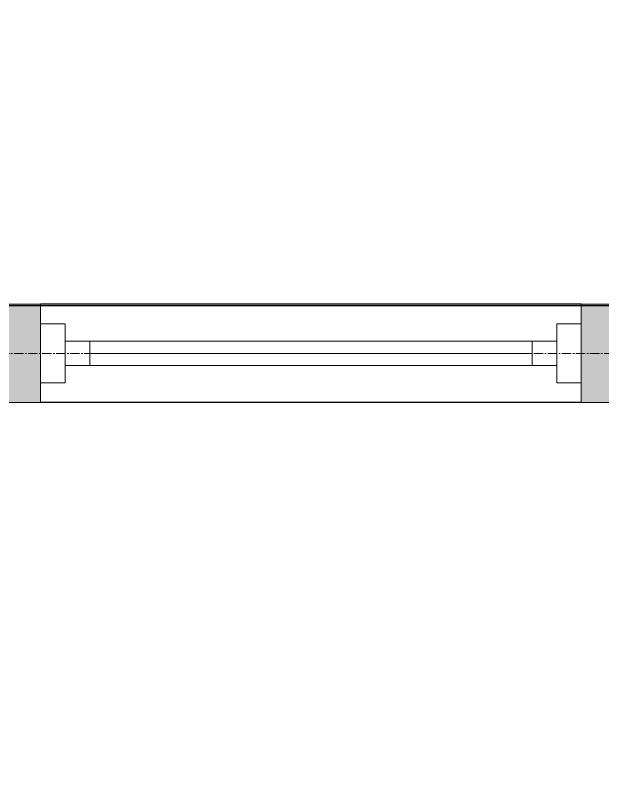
# Model space of a CAD drawing. Header units: millimetres. Extents: x -231292 to 573618, y -153144 to 564035.
# Drawn here: x 9532 to 10727, y -74720 to -73158 of the extents above; entities that cross this region are included whole.
import ezdxf

# ---------------------------------------------------------------- set-up
doc = ezdxf.new("R2010")
doc.units = ezdxf.units.MM
doc.linetypes.add('CENTER2', pattern=[28.575, 19.05, -3.175, 3.175, -3.175])
doc.layers.get('0').update_dxf_attribs({"color": 250})
for name, color, linetype, lineweight in [('АР_Окна', 250, 'Continuous', 5), ('АР_Стены ПЕНОблок', 250, 'Continuous', 20), ('АР_Штриховка', 250, 'Continuous', 0), ('РД_Оси_100', 250, 'Continuous', 0), ('РД_проем_инж перемыч_фахверк', 250, 'Continuous', 18)]:
    doc.layers.add(name, color=color, linetype=linetype, lineweight=lineweight)
doc.layers.add('РД_Витраж_вн', color=250, linetype='Continuous')
doc.layers.add('РД_Проем', color=250, linetype='Continuous', lineweight=0, plot=False)

# ---------------------------------------------------------------- blocks, each defined once
blk = doc.blocks.new('оси_рен')
at = {"layer": 'РД_Оси_100', "color": 251, "linetype": 'CENTER2', "true_color": 0x636466}
blk.add_line((1189697.958, 210913.25), (1241712.916, 210913.25), dxfattribs=at)

msp = doc.modelspace()

# ---------------------------------------------------------------- hatches: boundary and pattern name
at = {"layer": 'АР_Штриховка', "linetype": 'Continuous', "lineweight": 0, "true_color": 0x000000}
h = msp.add_hatch(dxfattribs=at)
h.set_pattern_fill('AR-CONC', color=18, angle=-315, style=0)
h.set_pattern_definition([(95, (8883.46, -162345.28), (140.09465, 117.55338), [19.05, -209.55]), (40, (8883.46, -162345.28), (-160.01845, 110.17673), [15.24, -167.6406]), (145.45144, (8895.13, -162335.49), (-19.9238, 227.7301), [16.19, -178.09024]), (91.1842, (8847.54, -162309.36), (221.41024, 161.9534), [28.575, -314.325]), (141.63556, (8866, -162295.87), (-7.0866, 342.8268), [24.285, -267.1356]), (36.18415, (8847.54, -162309.36), (-7.0866, 342.8268), [22.86, -251.4597]), (66, (8874.48, -162300.38), (179.51998, 34.89515), [19.05, -209.55]), (11, (8874.48, -162300.38), (-86.53993, 173.9412), [15.24, -167.64]), (116.45145, (8889.44, -162297.47), (92.98005, 208.83634), [16.19, -178.08994]), (82.5, (8883.46, -162345.28), (-57.60547, 61.973414), [0, -165.608, 0, -170.18, 0, -168.275]), (52.5, (8883.46, -162345.28), (-23.58973, 118.087), [0, -97.028, 0, -161.798, 0, -64.135]), (12.5, (8843.406, -162385.335), (99.927863, 91.826196), [0, -63.5, 0, -198.12, 0, -262.89]), (2.5, (8825.45, -162403.3), (86.7639, 122.7224), [0, -82.55, 0, -131.572, 0, -186.69])])
h.paths.add_polyline_path([(9283.458, -73745.283), (9283.458, -73945.283), (9583.302, -73945.283), (9583.302, -73745.283)], flags=0)
h.paths.add_polyline_path([(10683.302, -73745.283), (10683.302, -73945.283), (14983.458, -73945.283), (14983.458, -73745.283)], flags=0)

# ---------------------------------------------------------------- linework, layer by layer
at = {"lineweight": -3}
msp.add_lwpolyline([(26983.452, -76195.283), (26983.452, -76195.324), (22503.452, -76468.567), (22503.452, -73648.567), (21283.452, -73648.567), (21283.452, -73748.567), (8983.452, -73748.567), (8983.452, -71548.567), (36563.452, -71548.567), (36563.452, -74948.567), (36283.452, -74948.567), (36283.452, -76198.567)], dxfattribs=at)
at = {"layer": 'АР_Окна', "color": 18, "linetype": 'Continuous', "lineweight": 5, "true_color": 0x000000}
for p, q in [((9583.302, -73745.283), (10683.302, -73745.283)), ((9683.302, -73820.283), (9683.302, -73870.283)), ((10583.302, -73820.283), (10583.302, -73870.283)), ((9683.302, -73845.283), (10583.302, -73845.283)), ((9583.302, -73945.283), (10683.302, -73945.283))]:
    msp.add_line(p, q, dxfattribs=at)
for points in [[(9633.302, -73905.283), (9583.302, -73905.283), (9583.302, -73785.283), (9633.302, -73785.283)], [(10633.302, -73905.283), (10683.302, -73905.283), (10683.302, -73785.283), (10633.302, -73785.283)], [(9633.302, -73820.283), (9633.302, -73870.283), (10633.302, -73870.283), (10633.302, -73820.283)]]:
    msp.add_lwpolyline(points, close=True, dxfattribs=at)
at = {"layer": 'АР_Стены ПЕНОблок', "color": 18, "linetype": 'Continuous', "lineweight": 20, "true_color": 0x000000}
for p, q in [((9583.302, -73745.283), (9283.458, -73745.283)), ((9583.302, -73945.283), (9583.302, -73745.283)), ((10683.302, -73745.283), (10683.302, -73945.283)), ((14983.458, -73745.283), (10683.302, -73745.283)), ((9283.458, -73945.283), (9583.302, -73945.283)), ((10683.302, -73945.283), (14983.458, -73945.283))]:
    msp.add_line(p, q, dxfattribs=at)
at = {"layer": 'РД_Витраж_вн', "color": 18, "linetype": 'Continuous', "lineweight": 25, "true_color": 0x000000}
for p, q in [((10683.302, -73745.283), (9583.302, -73745.283)), ((10683.302, -73945.283), (9583.302, -73945.283))]:
    msp.add_line(p, q, dxfattribs=at)
at = {"layer": 'РД_Проем', "color": 18, "linetype": 'Continuous', "lineweight": 0, "true_color": 0x000000}
for p, q in [((9583.302, -73745.283), (10683.302, -73745.283)), ((9583.302, -73945.283), (10683.302, -73945.283))]:
    msp.add_line(p, q, dxfattribs=at)
at = {"layer": 'РД_проем_инж перемыч_фахверк', "color": 18, "linetype": 'Continuous', "lineweight": 18, "true_color": 0x000000}
for p, q in [((9583.302, -73745.283), (10683.302, -73745.283)), ((9583.302, -73945.283), (10683.302, -73945.283))]:
    msp.add_line(p, q, dxfattribs=at)

# ---------------------------------------------------------------- block references
at = {"rotation": 359.999868838025}
msp.add_blockref('оси_рен', (-1186769.82, -284755.728), dxfattribs=at)

doc.saveas('drawing.dxf')
